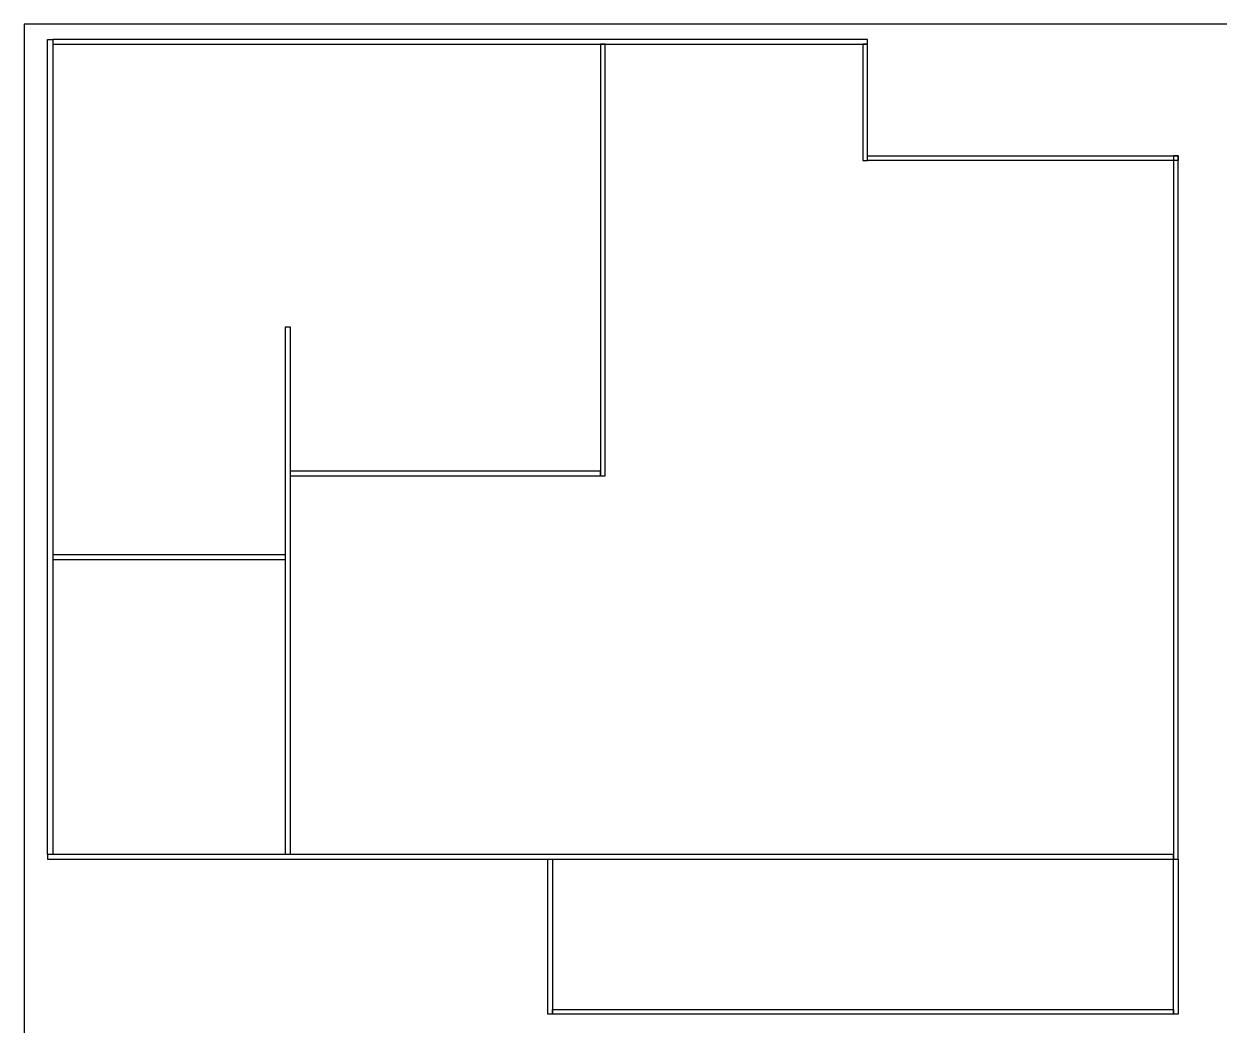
# Model space of a CAD drawing. Header units: millimetres. Extents: x 0 to 155, y 0 to 130.
import ezdxf

# ---------------------------------------------------------------- set-up
doc = ezdxf.new("R2010")
doc.units = ezdxf.units.MM
doc.layers.get('0').update_dxf_attribs({"linetype": 'CONTINUOUS'})

msp = doc.modelspace()

# ---------------------------------------------------------------- linework, layer by layer
for p, q in [((0, 130), (0, 0)), ((155, 130), (0, 130))]:
    msp.add_line(p, q)
for points in [[(3, 128), (3.7, 128), (3.7, 23), (3, 23)], [(3.7, 127.4), (108.7, 127.4), (108.7, 128), (3.7, 128)], [(34.3, 71.8), (74.3, 71.8), (74.9, 71.8), (74.9, 127.4), (74.3, 127.4), (74.3, 71.8), (74.3, 72.4), (34.3, 72.4)], [(108.7, 127.4), (108.1, 127.4), (108.1, 112.4), (108.7, 112.4)], [(108.7, 113), (148.7, 113), (148.1, 113), (148.1, 22.4), (148.7, 22.4), (148.7, 113), (148.7, 112.4), (108.7, 112.4)], [(34.3, 23), (33.7, 23), (33.7, 91), (34.3, 91)], [(3.7, 61), (33.7, 61), (33.7, 61.6), (3.7, 61.6)], [(3, 22.4), (148.1, 22.4), (148.1, 23), (3, 23)], [(148.1, 2.4), (68.1, 2.4), (67.5, 2.4), (67.5, 22.4), (68.1, 22.4), (68.1, 2.4), (68.1, 3), (148.1, 3)], [(148.1, 22.4), (148.7, 22.4), (148.7, 2.4), (148.1, 2.4)]]:
    msp.add_lwpolyline(points, close=True)

doc.saveas('drawing.dxf')
